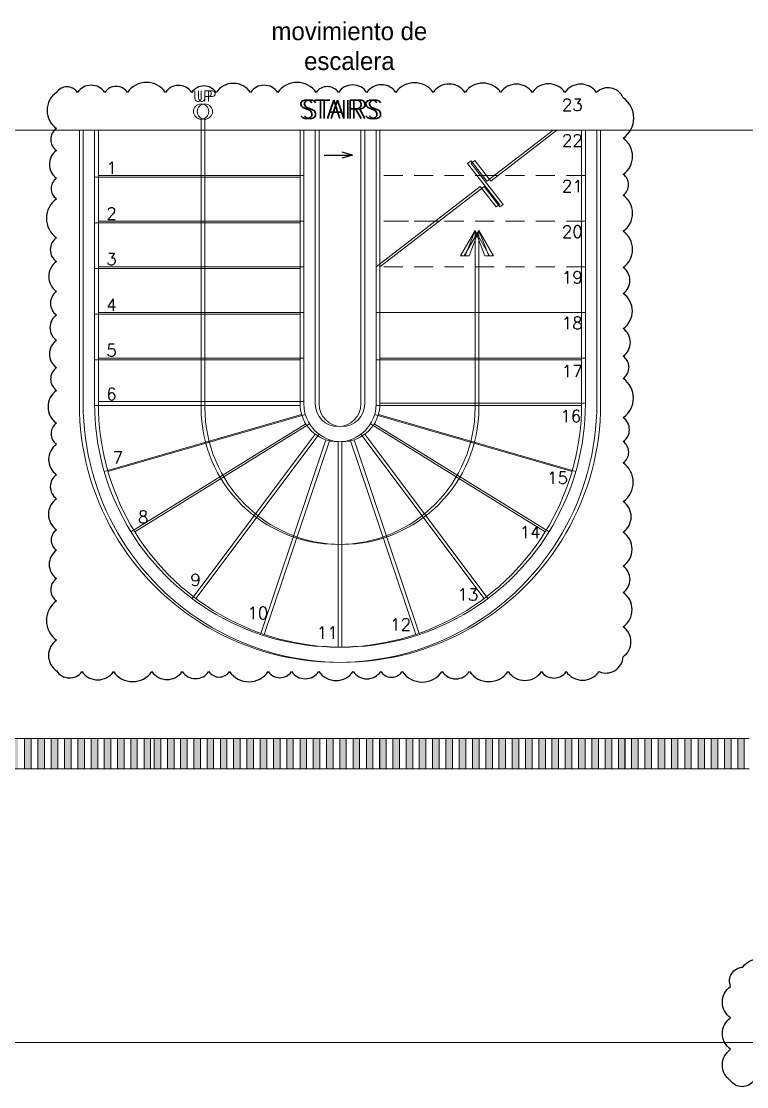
# Model space of a CAD drawing. Header units: metres. Extents: x -232 to 581, y 30 to 789.
# Drawn here: x 102.18 to 106.95, y 657.12 to 664.13 of the extents above; entities that cross this region are included whole.
import ezdxf

# ---------------------------------------------------------------- set-up
doc = ezdxf.new("R2010")
doc.units = ezdxf.units.M
doc.linetypes.add('DASHED', pattern=[0.75, 0.5, -0.25])
for name, color, linetype, lineweight in [('A-DOOR', 35, 'Continuous', 5), ('baños', 140, 'Continuous', 0), ('muros bajitos', 252, 'Continuous', 5), ('textos', 7, 'Continuous', 0)]:
    doc.layers.add(name, color=color, linetype=linetype, lineweight=lineweight)
doc.layers.add('PISO', color=7, linetype='Continuous', lineweight=5, true_color=0xe6e6e6)
doc.styles.add('Roman', font='romans')
doc.styles.get("Standard").update_dxf_attribs({"font": 'arial.ttf'})

# ---------------------------------------------------------------- blocks, each defined once
blk = doc.blocks.new('27.11.2025 LN09 1ER NIVEL')
at = {"layer": 'A-DOOR', "true_color": 0x000000}
h = blk.add_hatch(color=18, dxfattribs=at)
h.dxf.hatch_style = 1
h.paths.add_polyline_path([(181.2694, 93.2441), (181.3127, 93.2441), (181.3127, 93.0441), (181.2694, 93.0441)])
h.paths.add_polyline_path([(181.1819, 93.2441), (181.2252, 93.2441), (181.2252, 93.0441), (181.1819, 93.0441)])
h.paths.add_polyline_path([(181.0944, 93.2441), (181.1376, 93.2441), (181.1376, 93.0441), (181.0944, 93.0441)])
h.paths.add_polyline_path([(181.0078, 93.2441), (181.0511, 93.2441), (181.0511, 93.0441), (181.0078, 93.0441)])
h.paths.add_polyline_path([(180.9203, 93.2441), (180.9636, 93.2441), (180.9636, 93.0441), (180.9203, 93.0441)])
h.paths.add_polyline_path([(180.8338, 93.2441), (180.877, 93.2441), (180.877, 93.0441), (180.8338, 93.0441)])
h.paths.add_polyline_path([(180.7463, 93.2441), (180.7895, 93.2441), (180.7895, 93.0441), (180.7463, 93.0441)])
h.paths.add_polyline_path([(180.6597, 93.2441), (180.703, 93.2441), (180.703, 93.0441), (180.6597, 93.0441)])
h.paths.add_polyline_path([(180.5722, 93.2441), (180.6155, 93.2441), (180.6155, 93.0441), (180.5722, 93.0441)])
h.paths.add_polyline_path([(180.4847, 93.2441), (180.5279, 93.2441), (180.5279, 93.0441), (180.4847, 93.0441)])
h.paths.add_polyline_path([(180.3971, 93.2441), (180.4404, 93.2441), (180.4404, 93.0441), (180.3971, 93.0441)])
h.paths.add_polyline_path([(180.3106, 93.2441), (180.3539, 93.2441), (180.3539, 93.0441), (180.3106, 93.0441)])
h.paths.add_polyline_path([(180.2231, 93.2441), (180.2663, 93.2441), (180.2663, 93.0441), (180.2231, 93.0441)])
h.paths.add_polyline_path([(180.1365, 93.2441), (180.1798, 93.2441), (180.1798, 93.0441), (180.1365, 93.0441)])
h.paths.add_polyline_path([(180.049, 93.2441), (180.0923, 93.2441), (180.0923, 93.0441), (180.049, 93.0441)])
h.paths.add_polyline_path([(179.9625, 93.2441), (180.0057, 93.2441), (180.0057, 93.0441), (179.9625, 93.0441)])
h.paths.add_polyline_path([(179.875, 93.2441), (179.9182, 93.2441), (179.9182, 93.0441), (179.875, 93.0441)])
h.paths.add_polyline_path([(179.8091, 93.2441), (179.8523, 93.2441), (179.8523, 93.0441), (179.8091, 93.0441)])
h.paths.add_polyline_path([(179.7215, 93.2441), (179.7648, 93.2441), (179.7648, 93.0441), (179.7215, 93.0441)])
h.paths.add_polyline_path([(179.635, 93.2441), (179.6783, 93.2441), (179.6783, 93.0441), (179.635, 93.0441)])
h.paths.add_polyline_path([(179.5475, 93.2441), (179.5907, 93.2441), (179.5907, 93.0441), (179.5475, 93.0441)])
h.paths.add_polyline_path([(179.4609, 93.2441), (179.5042, 93.2441), (179.5042, 93.0441), (179.4609, 93.0441)])
h.paths.add_polyline_path([(179.3734, 93.2441), (179.4167, 93.2441), (179.4167, 93.0441), (179.3734, 93.0441)])
h.paths.add_polyline_path([(179.2869, 93.2441), (179.3301, 93.2441), (179.3301, 93.0441), (179.2869, 93.0441)])
h.paths.add_polyline_path([(179.1993, 93.2441), (179.2426, 93.2441), (179.2426, 93.0441), (179.1993, 93.0441)])
h.paths.add_polyline_path([(179.1118, 93.2441), (179.1551, 93.2441), (179.1551, 93.0441), (179.1118, 93.0441)])
h.paths.add_polyline_path([(179.0243, 93.2441), (179.0676, 93.2441), (179.0676, 93.0441), (179.0243, 93.0441)])
h.paths.add_polyline_path([(178.9378, 93.2441), (178.981, 93.2441), (178.981, 93.0441), (178.9378, 93.0441)])
h.paths.add_polyline_path([(178.8502, 93.2441), (178.8935, 93.2441), (178.8935, 93.0441), (178.8502, 93.0441)])
h.paths.add_polyline_path([(178.7637, 93.2441), (178.807, 93.2441), (178.807, 93.0441), (178.7637, 93.0441)])
h.paths.add_polyline_path([(178.6762, 93.2441), (178.7194, 93.2441), (178.7194, 93.0441), (178.6762, 93.0441)])
h.paths.add_polyline_path([(178.5896, 93.2441), (178.6329, 93.2441), (178.6329, 93.0441), (178.5896, 93.0441)])
h.paths.add_polyline_path([(178.5021, 93.2441), (178.5454, 93.2441), (178.5454, 93.0441), (178.5021, 93.0441)])
h.paths.add_polyline_path([(178.4155, 93.2441), (178.4588, 93.2441), (178.4588, 93.0441), (178.4155, 93.0441)], flags=0)
h.paths.add_polyline_path([(183.7093, 93.2441), (183.7525, 93.2441), (183.7525, 93.0441), (183.7093, 93.0441)])
h.paths.add_polyline_path([(183.6227, 93.2441), (183.666, 93.2441), (183.666, 93.0441), (183.6227, 93.0441)])
h.paths.add_polyline_path([(183.5352, 93.2441), (183.5785, 93.2441), (183.5785, 93.0441), (183.5352, 93.0441)])
h.paths.add_polyline_path([(183.4487, 93.2441), (183.4919, 93.2441), (183.4919, 93.0441), (183.4487, 93.0441)])
h.paths.add_polyline_path([(183.3612, 93.2441), (183.4044, 93.2441), (183.4044, 93.0441), (183.3612, 93.0441)])
h.paths.add_polyline_path([(183.1871, 93.2441), (183.2304, 93.2441), (183.2304, 93.0441), (183.1871, 93.0441)])
h.paths.add_polyline_path([(183.2736, 93.2441), (183.3169, 93.2441), (183.3169, 93.0441), (183.2736, 93.0441)])
h.paths.add_polyline_path([(183.0996, 93.2441), (183.1428, 93.2441), (183.1428, 93.0441), (183.0996, 93.0441)])
h.paths.add_polyline_path([(183.012, 93.2441), (183.0553, 93.2441), (183.0553, 93.0441), (183.012, 93.0441)])
h.paths.add_polyline_path([(182.9255, 93.2441), (182.9688, 93.2441), (182.9688, 93.0441), (182.9255, 93.0441)])
h.paths.add_polyline_path([(182.838, 93.2441), (182.8812, 93.2441), (182.8812, 93.0441), (182.838, 93.0441)])
h.paths.add_polyline_path([(182.7514, 93.2441), (182.7947, 93.2441), (182.7947, 93.0441), (182.7514, 93.0441)])
h.paths.add_polyline_path([(182.6639, 93.2441), (182.7072, 93.2441), (182.7072, 93.0441), (182.6639, 93.0441)])
h.paths.add_polyline_path([(182.5764, 93.2441), (182.6196, 93.2441), (182.6196, 93.0441), (182.5764, 93.0441)])
h.paths.add_polyline_path([(182.4889, 93.2441), (182.5321, 93.2441), (182.5321, 93.0441), (182.4889, 93.0441)])
h.paths.add_polyline_path([(182.4023, 93.2441), (182.4456, 93.2441), (182.4456, 93.0441), (182.4023, 93.0441)])
h.paths.add_polyline_path([(182.3148, 93.2441), (182.3581, 93.2441), (182.3581, 93.0441), (182.3148, 93.0441)])
h.paths.add_polyline_path([(182.2283, 93.2441), (182.2715, 93.2441), (182.2715, 93.0441), (182.2283, 93.0441)])
h.paths.add_polyline_path([(182.1407, 93.2441), (182.184, 93.2441), (182.184, 93.0441), (182.1407, 93.0441)])
h.paths.add_polyline_path([(182.0542, 93.2441), (182.0975, 93.2441), (182.0975, 93.0441), (182.0542, 93.0441)])
h.paths.add_polyline_path([(181.9667, 93.2441), (182.0099, 93.2441), (182.0099, 93.0441), (181.9667, 93.0441)])
h.paths.add_polyline_path([(181.8791, 93.2441), (181.9224, 93.2441), (181.9224, 93.0441), (181.8791, 93.0441)])
h.paths.add_polyline_path([(181.7916, 93.2441), (181.8349, 93.2441), (181.8349, 93.0441), (181.7916, 93.0441)])
h.paths.add_polyline_path([(181.7051, 93.2441), (181.7483, 93.2441), (181.7483, 93.0441), (181.7051, 93.0441)])
h.paths.add_polyline_path([(181.6176, 93.2441), (181.6608, 93.2441), (181.6608, 93.0441), (181.6176, 93.0441)])
h.paths.add_polyline_path([(181.531, 93.2441), (181.5743, 93.2441), (181.5743, 93.0441), (181.531, 93.0441)])
h.paths.add_polyline_path([(181.4435, 93.2441), (181.4868, 93.2441), (181.4868, 93.0441), (181.4435, 93.0441)])
h.paths.add_polyline_path([(181.357, 93.2441), (181.4002, 93.2441), (181.4002, 93.0441), (181.357, 93.0441)])
edge = h.paths.add_edge_path()
edge.add_line((178.4588, 93.2441), (178.4588, 93.0441))
edge.add_line((178.4578, 93.0441), (178.4155, 93.0441))
edge.add_line((178.4155, 93.0441), (178.4155, 93.2441))
edge.add_line((178.4155, 93.2441), (178.4578, 93.2441))
at = {"layer": 'A-DOOR', "color": 18, "true_color": 0x000000}
for p, q in [((178.3838, 93.2441), (183.7838, 93.2441)), ((178.3838, 93.0441), (183.7838, 93.0441))]:
    blk.add_line(p, q, dxfattribs=at)
for points in [[(179.0242, 93.2441), (179.0675, 93.2441), (179.0675, 93.0441), (179.0242, 93.0441)], [(179.1118, 93.2441), (179.155, 93.2441), (179.155, 93.0441), (179.1118, 93.0441)], [(179.1993, 93.2441), (179.2426, 93.2441), (179.2426, 93.0441), (179.1993, 93.0441)], [(179.2868, 93.2441), (179.3301, 93.2441), (179.3301, 93.0441), (179.2868, 93.0441)], [(179.3734, 93.2441), (179.4166, 93.2441), (179.4166, 93.0441), (179.3734, 93.0441)], [(179.4609, 93.2441), (179.5042, 93.2441), (179.5042, 93.0441), (179.4609, 93.0441)], [(179.5474, 93.2441), (179.5907, 93.2441), (179.5907, 93.0441), (179.5474, 93.0441)], [(179.635, 93.2441), (179.6782, 93.2441), (179.6782, 93.0441), (179.635, 93.0441)], [(179.7215, 93.2441), (179.7648, 93.2441), (179.7648, 93.0441), (179.7215, 93.0441)], [(179.809, 93.2441), (179.8523, 93.2441), (179.8523, 93.0441), (179.809, 93.0441)], [(179.8749, 93.2441), (179.9182, 93.2441), (179.9182, 93.0441), (179.8749, 93.0441)], [(179.9624, 93.2441), (180.0057, 93.2441), (180.0057, 93.0441), (179.9624, 93.0441)], [(180.049, 93.2441), (180.0922, 93.2441), (180.0922, 93.0441), (180.049, 93.0441)], [(180.1365, 93.2441), (180.1798, 93.2441), (180.1798, 93.0441), (180.1365, 93.0441)], [(180.223, 93.2441), (180.2663, 93.2441), (180.2663, 93.0441), (180.223, 93.0441)], [(180.3106, 93.2441), (180.3538, 93.2441), (180.3538, 93.0441), (180.3106, 93.0441)], [(180.3971, 93.2441), (180.4404, 93.2441), (180.4404, 93.0441), (180.3971, 93.0441)], [(180.4846, 93.2441), (180.5279, 93.2441), (180.5279, 93.0441), (180.4846, 93.0441)], [(180.5722, 93.2441), (180.6154, 93.2441), (180.6154, 93.0441), (180.5722, 93.0441)], [(180.6597, 93.2441), (180.703, 93.2441), (180.703, 93.0441), (180.6597, 93.0441)], [(180.7462, 93.2441), (180.7895, 93.2441), (180.7895, 93.0441), (180.7462, 93.0441)], [(180.8337, 93.2441), (180.877, 93.2441), (180.877, 93.0441), (180.8337, 93.0441)], [(180.9203, 93.2441), (180.9635, 93.2441), (180.9635, 93.0441), (180.9203, 93.0441)], [(181.0078, 93.2441), (181.0511, 93.2441), (181.0511, 93.0441), (181.0078, 93.0441)], [(181.0943, 93.2441), (181.1376, 93.2441), (181.1376, 93.0441), (181.0943, 93.0441)], [(181.1819, 93.2441), (181.2251, 93.2441), (181.2251, 93.0441), (181.1819, 93.0441)], [(181.2694, 93.2441), (181.3127, 93.2441), (181.3127, 93.0441), (181.2694, 93.0441)], [(181.3569, 93.2441), (181.4002, 93.2441), (181.4002, 93.0441), (181.3569, 93.0441)], [(181.4435, 93.2441), (181.4867, 93.2441), (181.4867, 93.0441), (181.4435, 93.0441)], [(181.531, 93.2441), (181.5743, 93.2441), (181.5743, 93.0441), (181.531, 93.0441)], [(181.6175, 93.2441), (181.6608, 93.2441), (181.6608, 93.0441), (181.6175, 93.0441)], [(181.705, 93.2441), (181.7483, 93.2441), (181.7483, 93.0441), (181.705, 93.0441)], [(181.7916, 93.2441), (181.8348, 93.2441), (181.8348, 93.0441), (181.7916, 93.0441)], [(181.8791, 93.2441), (181.9224, 93.2441), (181.9224, 93.0441), (181.8791, 93.0441)], [(181.9666, 93.2441), (182.0099, 93.2441), (182.0099, 93.0441), (181.9666, 93.0441)], [(182.0542, 93.2441), (182.0974, 93.2441), (182.0974, 93.0441), (182.0542, 93.0441)], [(182.1407, 93.2441), (182.184, 93.2441), (182.184, 93.0441), (182.1407, 93.0441)], [(182.2282, 93.2441), (182.2715, 93.2441), (182.2715, 93.0441), (182.2282, 93.0441)], [(182.3148, 93.2441), (182.358, 93.2441), (182.358, 93.0441), (182.3148, 93.0441)], [(182.4023, 93.2441), (182.4455, 93.2441), (182.4455, 93.0441), (182.4023, 93.0441)], [(182.4888, 93.2441), (182.5321, 93.2441), (182.5321, 93.0441), (182.4888, 93.0441)], [(182.5763, 93.2441), (182.6196, 93.2441), (182.6196, 93.0441), (182.5763, 93.0441)], [(182.6639, 93.2441), (182.7071, 93.2441), (182.7071, 93.0441), (182.6639, 93.0441)], [(182.7514, 93.2441), (182.7947, 93.2441), (182.7947, 93.0441), (182.7514, 93.0441)], [(182.8379, 93.2441), (182.8812, 93.2441), (182.8812, 93.0441), (182.8379, 93.0441)], [(182.9255, 93.2441), (182.9687, 93.2441), (182.9687, 93.0441), (182.9255, 93.0441)], [(183.012, 93.2441), (183.0553, 93.2441), (183.0553, 93.0441), (183.012, 93.0441)], [(183.0995, 93.2441), (183.1428, 93.2441), (183.1428, 93.0441), (183.0995, 93.0441)], [(183.1871, 93.2441), (183.2303, 93.2441), (183.2303, 93.0441), (183.1871, 93.0441)], [(183.2736, 93.2441), (183.3168, 93.2441), (183.3168, 93.0441), (183.2736, 93.0441)], [(183.3611, 93.2441), (183.4044, 93.2441), (183.4044, 93.0441), (183.3611, 93.0441)], [(183.4486, 93.2441), (183.4919, 93.2441), (183.4919, 93.0441), (183.4486, 93.0441)], [(183.5352, 93.2441), (183.5784, 93.2441), (183.5784, 93.0441), (183.5352, 93.0441)], [(183.6227, 93.2441), (183.666, 93.2441), (183.666, 93.0441), (183.6227, 93.0441)], [(183.7092, 93.2441), (183.7525, 93.2441), (183.7525, 93.0441), (183.7092, 93.0441)]]:
    blk.add_lwpolyline(points, close=True, dxfattribs=at)
at = {"layer": 'muros bajitos', "color": 18, "true_color": 0x000000}
for p, q in [((179.3838, 97.2441), (179.3838, 95.4441)), ((179.4838, 97.2441), (179.4838, 95.4441)), ((180.8338, 97.2441), (180.8338, 95.4441)), ((180.9338, 97.2441), (180.9338, 95.4441)), ((181.2338, 97.2441), (181.2338, 95.4441)), ((181.3338, 97.2441), (181.3338, 95.4441)), ((182.6838, 97.2441), (182.6838, 95.4441)), ((182.7838, 97.2441), (182.7838, 95.4441)), ((180.2388, 96.0336), (180.1388, 96.0336))]:
    blk.add_line(p, q, dxfattribs=at)
for radius, end in [(1.7, 0.00098), (1.6, 0.00098), (0.25, 0), (0.15, 0)]:
    blk.add_arc((181.0838, 95.4441), radius, 180, end, dxfattribs=at)
at = {"layer": 'PISO', "color": 18, "true_color": 0x000000}
for p, q in [((183.8538, 97.2441), (178.3438, 97.2441)), ((182.0617, 96.9076), (182.4965, 97.2441)), ((181.934, 97.0248), (181.9571, 97.0426)), ((181.934, 97.0248), (182.1432, 96.7546)), ((182.0617, 96.9076), (181.9571, 97.0426)), ((179.4838, 96.9336), (180.8338, 96.9336)), ((182.0334, 96.9441), (181.9965, 96.9441)), ((181.3338, 96.3441), (182.0177, 96.8735)), ((182.1223, 96.7384), (182.0177, 96.8735)), ((182.1432, 96.7546), (182.1223, 96.7384)), ((179.4838, 96.6336), (180.8338, 96.6336)), ((179.4838, 96.3336), (180.8338, 96.3336)), ((182.6838, 96.0441), (181.3338, 96.0441)), ((181.3338, 96.0441), (182.6838, 96.0441)), ((179.4838, 96.0336), (180.8338, 96.0336)), ((179.4838, 96.0336), (180.8338, 96.0336)), ((179.4838, 95.7336), (180.8338, 95.7336)), ((182.6838, 95.7336), (181.3338, 95.7336)), ((179.4838, 95.4336), (180.8338, 95.4336)), ((182.6837, 95.4336), (181.3338, 95.4336)), ((180.8436, 95.3747), (179.5467, 94.9999)), ((181.3239, 95.3747), (182.6208, 94.9999)), ((180.8711, 95.3127), (179.7226, 94.6032)), ((181.2964, 95.3127), (182.4449, 94.6032)), ((180.9339, 95.244), (180.1245, 94.1636)), ((181.004, 95.2072), (180.573, 93.9278)), ((181.004, 95.2072), (180.573, 93.9278)), ((181.0838, 95.1941), (181.0838, 93.8441)), ((181.0838, 95.1941), (181.0838, 93.8441)), ((181.1636, 95.2072), (181.5945, 93.9278)), ((181.1636, 95.2072), (181.5945, 93.9278)), ((181.2336, 95.244), (182.043, 94.1636)), ((175.7438, 91.2441), (183.8238, 91.2441))]:
    blk.add_line(p, q, dxfattribs=at)
at = {"layer": 'PISO', "color": 18, "linetype": 'DASHED', "ltscale": 0.1, "true_color": 0x000000}
for p, q in [((180.8338, 96.9336), (180.8338, 97.2441)), ((181.3338, 96.9441), (181.3338, 97.2441)), ((182.7838, 97.2441), (181.3338, 97.2441)), ((182.6838, 96.9441), (181.3338, 96.9441)), ((182.1089, 96.9441), (182.0334, 96.9441)), ((182.6838, 96.6441), (181.3338, 96.6441)), ((181.7213, 96.6441), (181.3338, 96.6441)), ((182.6838, 96.3441), (181.3338, 96.3441))]:
    blk.add_line(p, q, dxfattribs=at)
at = {"layer": 'textos', "color": 18, "true_color": 0x000000}
for p, q in [((180.1838, 97.3154), (180.1838, 95.4191)), ((181.888, 96.4168), (181.9838, 96.5827)), ((181.919, 96.4168), (181.9838, 96.5827)), ((181.9838, 95.4191), (181.9838, 96.5827)), ((181.9838, 96.5827), (182.0795, 96.4168)), ((182.0485, 96.4168), (181.9838, 96.5827)), ((181.919, 96.4168), (181.888, 96.4168)), ((182.0795, 96.4168), (182.0485, 96.4168)), ((181.0838, 94.5191), (181.0838, 94.5191))]:
    blk.add_line(p, q, dxfattribs=at)
blk.add_circle((180.1838, 97.3654), 0.05, dxfattribs=at)
for start, end in [(180, 270), (270, 0)]:
    blk.add_arc((181.0838, 95.4191), 0.9, start, end, dxfattribs=at)
at = {"layer": 'textos', "color": 18, "true_color": 0x000000, "insert": (180.1301, 97.5017), "char_height": 0.07, "attachment_point": 1, "style": 'Roman'}
blk.add_mtext_dynamic_manual_height_columns('UP', width=109.130705, gutter_width=50, heights=[0], dxfattribs=at)
at = {"layer": 'textos', "color": 18, "true_color": 0x000000, "insert": (179.3859, 97.3207), "char_height": 0.15, "width": 3.404877, "attachment_point": 7}
blk.add_mtext('\\pxqc;{\\Fromans|c0;\\H0.8x;STAIRS}', dxfattribs=at)
blk = doc.blocks.new('20.03.2026 LN 09 PRIMER NIVEL ARQ')
at = {"layer": 'A-DOOR'}
h = blk.add_hatch(color=1, dxfattribs=at)
h.dxf.hatch_style = 1
h.paths.add_polyline_path([(0.6497, -60.4932), (0.6929, -60.4932), (0.6929, -60.6932), (0.6497, -60.6932)])
h.paths.add_polyline_path([(0.5621, -60.4932), (0.6054, -60.4932), (0.6054, -60.6932), (0.5621, -60.6932)])
h.paths.add_polyline_path([(0.4746, -60.4932), (0.5179, -60.4932), (0.5179, -60.6932), (0.4746, -60.6932)])
h.paths.add_polyline_path([(0.3881, -60.4932), (0.4313, -60.4932), (0.4313, -60.6932), (0.3881, -60.6932)])
h.paths.add_polyline_path([(0.3005, -60.4932), (0.3438, -60.4932), (0.3438, -60.6932), (0.3005, -60.6932)])
h.paths.add_polyline_path([(0.214, -60.4932), (0.2573, -60.4932), (0.2573, -60.6932), (0.214, -60.6932)])
h.paths.add_polyline_path([(0.1265, -60.4932), (0.1697, -60.4932), (0.1697, -60.6932), (0.1265, -60.6932)])
h.paths.add_polyline_path([(0.04, -60.4932), (0.0832, -60.4932), (0.0832, -60.6932), (0.04, -60.6932)])
h.paths.add_polyline_path([(-0.0476, -60.4932), (-0.0043, -60.4932), (-0.0043, -60.6932), (-0.0476, -60.6932)])
h.paths.add_polyline_path([(-0.1351, -60.4932), (-0.0918, -60.4932), (-0.0918, -60.6932), (-0.1351, -60.6932)])
h.paths.add_polyline_path([(-0.2226, -60.4932), (-0.1794, -60.4932), (-0.1794, -60.6932), (-0.2226, -60.6932)])
h.paths.add_polyline_path([(-0.3092, -60.4932), (-0.2659, -60.4932), (-0.2659, -60.6932), (-0.3092, -60.6932)])
h.paths.add_polyline_path([(-0.3967, -60.4932), (-0.3534, -60.4932), (-0.3534, -60.6932), (-0.3967, -60.6932)])
h.paths.add_polyline_path([(-0.4832, -60.4932), (-0.44, -60.4932), (-0.44, -60.6932), (-0.4832, -60.6932)])
h.paths.add_polyline_path([(-0.5708, -60.4932), (-0.5275, -60.4932), (-0.5275, -60.6932), (-0.5708, -60.6932)])
h.paths.add_polyline_path([(-0.6573, -60.4932), (-0.614, -60.4932), (-0.614, -60.6932), (-0.6573, -60.6932)])
h.paths.add_polyline_path([(-0.7448, -60.4932), (-0.7016, -60.4932), (-0.7016, -60.6932), (-0.7448, -60.6932)])
h.paths.add_polyline_path([(-0.8107, -60.4932), (-0.7675, -60.4932), (-0.7675, -60.6932), (-0.8107, -60.6932)])
h.paths.add_polyline_path([(-0.8982, -60.4932), (-0.855, -60.4932), (-0.855, -60.6932), (-0.8982, -60.6932)])
h.paths.add_polyline_path([(-0.9848, -60.4932), (-0.9415, -60.4932), (-0.9415, -60.6932), (-0.9848, -60.6932)])
h.paths.add_polyline_path([(-1.0723, -60.4932), (-1.029, -60.4932), (-1.029, -60.6932), (-1.0723, -60.6932)])
h.paths.add_polyline_path([(-1.1588, -60.4932), (-1.1156, -60.4932), (-1.1156, -60.6932), (-1.1588, -60.6932)])
h.paths.add_polyline_path([(-1.2464, -60.4932), (-1.2031, -60.4932), (-1.2031, -60.6932), (-1.2464, -60.6932)])
h.paths.add_polyline_path([(-1.3329, -60.4932), (-1.2896, -60.4932), (-1.2896, -60.6932), (-1.3329, -60.6932)])
h.paths.add_polyline_path([(-1.4204, -60.4932), (-1.3772, -60.4932), (-1.3772, -60.6932), (-1.4204, -60.6932)])
h.paths.add_polyline_path([(-1.508, -60.4932), (-1.4647, -60.4932), (-1.4647, -60.6932), (-1.508, -60.6932)])
h.paths.add_polyline_path([(-1.5955, -60.4932), (-1.5522, -60.4932), (-1.5522, -60.6932), (-1.5955, -60.6932)])
h.paths.add_polyline_path([(-1.682, -60.4932), (-1.6388, -60.4932), (-1.6388, -60.6932), (-1.682, -60.6932)])
h.paths.add_polyline_path([(-1.7695, -60.4932), (-1.7263, -60.4932), (-1.7263, -60.6932), (-1.7695, -60.6932)])
h.paths.add_polyline_path([(-1.8561, -60.4932), (-1.8128, -60.4932), (-1.8128, -60.6932), (-1.8561, -60.6932)])
h.paths.add_polyline_path([(-1.9436, -60.4932), (-1.9003, -60.4932), (-1.9003, -60.6932), (-1.9436, -60.6932)])
h.paths.add_polyline_path([(-2.0301, -60.4932), (-1.9869, -60.4932), (-1.9869, -60.6932), (-2.0301, -60.6932)])
h.paths.add_polyline_path([(-2.1177, -60.4932), (-2.0744, -60.4932), (-2.0744, -60.6932), (-2.1177, -60.6932)])
h.paths.add_polyline_path([(-2.2042, -60.4932), (-2.1609, -60.4932), (-2.1609, -60.6932), (-2.2042, -60.6932)], flags=0)
h.paths.add_polyline_path([(3.0895, -60.4932), (3.1328, -60.4932), (3.1328, -60.6932), (3.0895, -60.6932)])
h.paths.add_polyline_path([(3.003, -60.4932), (3.0462, -60.4932), (3.0462, -60.6932), (3.003, -60.6932)])
h.paths.add_polyline_path([(2.9154, -60.4932), (2.9587, -60.4932), (2.9587, -60.6932), (2.9154, -60.6932)])
h.paths.add_polyline_path([(2.8289, -60.4932), (2.8722, -60.4932), (2.8722, -60.6932), (2.8289, -60.6932)])
h.paths.add_polyline_path([(2.7414, -60.4932), (2.7846, -60.4932), (2.7846, -60.6932), (2.7414, -60.6932)])
h.paths.add_polyline_path([(2.5673, -60.4932), (2.6106, -60.4932), (2.6106, -60.6932), (2.5673, -60.6932)])
h.paths.add_polyline_path([(2.6538, -60.4932), (2.6971, -60.4932), (2.6971, -60.6932), (2.6538, -60.6932)])
h.paths.add_polyline_path([(2.4798, -60.4932), (2.5231, -60.4932), (2.5231, -60.6932), (2.4798, -60.6932)])
h.paths.add_polyline_path([(2.3923, -60.4932), (2.4355, -60.4932), (2.4355, -60.6932), (2.3923, -60.6932)])
h.paths.add_polyline_path([(2.3057, -60.4932), (2.349, -60.4932), (2.349, -60.6932), (2.3057, -60.6932)])
h.paths.add_polyline_path([(2.2182, -60.4932), (2.2615, -60.4932), (2.2615, -60.6932), (2.2182, -60.6932)])
h.paths.add_polyline_path([(2.1317, -60.4932), (2.1749, -60.4932), (2.1749, -60.6932), (2.1317, -60.6932)])
h.paths.add_polyline_path([(2.0441, -60.4932), (2.0874, -60.4932), (2.0874, -60.6932), (2.0441, -60.6932)])
h.paths.add_polyline_path([(1.9566, -60.4932), (1.9999, -60.4932), (1.9999, -60.6932), (1.9566, -60.6932)])
h.paths.add_polyline_path([(1.8691, -60.4932), (1.9123, -60.4932), (1.9123, -60.6932), (1.8691, -60.6932)])
h.paths.add_polyline_path([(1.7825, -60.4932), (1.8258, -60.4932), (1.8258, -60.6932), (1.7825, -60.6932)])
h.paths.add_polyline_path([(1.695, -60.4932), (1.7383, -60.4932), (1.7383, -60.6932), (1.695, -60.6932)])
h.paths.add_polyline_path([(1.6085, -60.4932), (1.6518, -60.4932), (1.6518, -60.6932), (1.6085, -60.6932)])
h.paths.add_polyline_path([(1.521, -60.4932), (1.5642, -60.4932), (1.5642, -60.6932), (1.521, -60.6932)])
h.paths.add_polyline_path([(1.4344, -60.4932), (1.4777, -60.4932), (1.4777, -60.6932), (1.4344, -60.6932)])
h.paths.add_polyline_path([(1.3469, -60.4932), (1.3902, -60.4932), (1.3902, -60.6932), (1.3469, -60.6932)])
h.paths.add_polyline_path([(1.2594, -60.4932), (1.3026, -60.4932), (1.3026, -60.6932), (1.2594, -60.6932)])
h.paths.add_polyline_path([(1.1718, -60.4932), (1.2151, -60.4932), (1.2151, -60.6932), (1.1718, -60.6932)])
h.paths.add_polyline_path([(1.0853, -60.4932), (1.1286, -60.4932), (1.1286, -60.6932), (1.0853, -60.6932)])
h.paths.add_polyline_path([(0.9978, -60.4932), (1.041, -60.4932), (1.041, -60.6932), (0.9978, -60.6932)])
h.paths.add_polyline_path([(0.9113, -60.4932), (0.9545, -60.4932), (0.9545, -60.6932), (0.9113, -60.6932)])
h.paths.add_polyline_path([(0.8237, -60.4932), (0.867, -60.4932), (0.867, -60.6932), (0.8237, -60.6932)])
h.paths.add_polyline_path([(0.7372, -60.4932), (0.7805, -60.4932), (0.7805, -60.6932), (0.7372, -60.6932)])
edge = h.paths.add_edge_path()
edge.add_line((-2.1609, -60.4932), (-2.1609, -60.6932))
edge.add_line((-2.1619, -60.6932), (-2.2042, -60.6932))
edge.add_line((-2.2042, -60.6932), (-2.2042, -60.4932))
edge.add_line((-2.2042, -60.4932), (-2.1619, -60.4932))
at = {"layer": 'A-DOOR', "color": 1}
for p, q in [((-2.186, -60.4932), (3.164, -60.4932)), ((-2.186, -60.6932), (3.164, -60.6932))]:
    blk.add_line(p, q, dxfattribs=at)
for points in [[(-1.5955, -60.4932), (-1.5523, -60.4932), (-1.5523, -60.6932), (-1.5955, -60.6932)], [(-1.508, -60.4932), (-1.4647, -60.4932), (-1.4647, -60.6932), (-1.508, -60.6932)], [(-1.4205, -60.4932), (-1.3772, -60.4932), (-1.3772, -60.6932), (-1.4205, -60.6932)], [(-1.3329, -60.4932), (-1.2897, -60.4932), (-1.2897, -60.6932), (-1.3329, -60.6932)], [(-1.2464, -60.4932), (-1.2031, -60.4932), (-1.2031, -60.6932), (-1.2464, -60.6932)], [(-1.1589, -60.4932), (-1.1156, -60.4932), (-1.1156, -60.6932), (-1.1589, -60.6932)], [(-1.0723, -60.4932), (-1.0291, -60.4932), (-1.0291, -60.6932), (-1.0723, -60.6932)], [(-0.9848, -60.4932), (-0.9416, -60.4932), (-0.9416, -60.6932), (-0.9848, -60.6932)], [(-0.8983, -60.4932), (-0.855, -60.4932), (-0.855, -60.6932), (-0.8983, -60.6932)], [(-0.8108, -60.4932), (-0.7675, -60.4932), (-0.7675, -60.6932), (-0.8108, -60.6932)], [(-0.7449, -60.4932), (-0.7016, -60.4932), (-0.7016, -60.6932), (-0.7449, -60.6932)], [(-0.6573, -60.4932), (-0.6141, -60.4932), (-0.6141, -60.6932), (-0.6573, -60.6932)], [(-0.5708, -60.4932), (-0.5275, -60.4932), (-0.5275, -60.6932), (-0.5708, -60.6932)], [(-0.4833, -60.4932), (-0.44, -60.4932), (-0.44, -60.6932), (-0.4833, -60.6932)], [(-0.3967, -60.4932), (-0.3535, -60.4932), (-0.3535, -60.6932), (-0.3967, -60.6932)], [(-0.3092, -60.4932), (-0.2659, -60.4932), (-0.2659, -60.6932), (-0.3092, -60.6932)], [(-0.2227, -60.4932), (-0.1794, -60.4932), (-0.1794, -60.6932), (-0.2227, -60.6932)], [(-0.1351, -60.4932), (-0.0919, -60.4932), (-0.0919, -60.6932), (-0.1351, -60.6932)], [(-0.0476, -60.4932), (-0.0044, -60.4932), (-0.0044, -60.6932), (-0.0476, -60.6932)], [(0.0399, -60.4932), (0.0832, -60.4932), (0.0832, -60.6932), (0.0399, -60.6932)], [(0.1264, -60.4932), (0.1697, -60.4932), (0.1697, -60.6932), (0.1264, -60.6932)], [(0.214, -60.4932), (0.2572, -60.4932), (0.2572, -60.6932), (0.214, -60.6932)], [(0.3005, -60.4932), (0.3438, -60.4932), (0.3438, -60.6932), (0.3005, -60.6932)], [(0.388, -60.4932), (0.4313, -60.4932), (0.4313, -60.6932), (0.388, -60.6932)], [(0.4746, -60.4932), (0.5178, -60.4932), (0.5178, -60.6932), (0.4746, -60.6932)], [(0.5621, -60.4932), (0.6054, -60.4932), (0.6054, -60.6932), (0.5621, -60.6932)], [(0.6496, -60.4932), (0.6929, -60.4932), (0.6929, -60.6932), (0.6496, -60.6932)], [(0.7372, -60.4932), (0.7804, -60.4932), (0.7804, -60.6932), (0.7372, -60.6932)], [(0.8237, -60.4932), (0.8669, -60.4932), (0.8669, -60.6932), (0.8237, -60.6932)], [(0.9112, -60.4932), (0.9545, -60.4932), (0.9545, -60.6932), (0.9112, -60.6932)], [(0.9977, -60.4932), (1.041, -60.4932), (1.041, -60.6932), (0.9977, -60.6932)], [(1.0853, -60.4932), (1.1285, -60.4932), (1.1285, -60.6932), (1.0853, -60.6932)], [(1.1718, -60.4932), (1.2151, -60.4932), (1.2151, -60.6932), (1.1718, -60.6932)], [(1.2593, -60.4932), (1.3026, -60.4932), (1.3026, -60.6932), (1.2593, -60.6932)], [(1.3469, -60.4932), (1.3901, -60.4932), (1.3901, -60.6932), (1.3469, -60.6932)], [(1.4344, -60.4932), (1.4777, -60.4932), (1.4777, -60.6932), (1.4344, -60.6932)], [(1.5209, -60.4932), (1.5642, -60.4932), (1.5642, -60.6932), (1.5209, -60.6932)], [(1.6085, -60.4932), (1.6517, -60.4932), (1.6517, -60.6932), (1.6085, -60.6932)], [(1.695, -60.4932), (1.7382, -60.4932), (1.7382, -60.6932), (1.695, -60.6932)], [(1.7825, -60.4932), (1.8258, -60.4932), (1.8258, -60.6932), (1.7825, -60.6932)], [(1.869, -60.4932), (1.9123, -60.4932), (1.9123, -60.6932), (1.869, -60.6932)], [(1.9566, -60.4932), (1.9998, -60.4932), (1.9998, -60.6932), (1.9566, -60.6932)], [(2.0441, -60.4932), (2.0874, -60.4932), (2.0874, -60.6932), (2.0441, -60.6932)], [(2.1316, -60.4932), (2.1749, -60.4932), (2.1749, -60.6932), (2.1316, -60.6932)], [(2.2182, -60.4932), (2.2614, -60.4932), (2.2614, -60.6932), (2.2182, -60.6932)], [(2.3057, -60.4932), (2.349, -60.4932), (2.349, -60.6932), (2.3057, -60.6932)], [(2.3922, -60.4932), (2.4355, -60.4932), (2.4355, -60.6932), (2.3922, -60.6932)], [(2.4798, -60.4932), (2.523, -60.4932), (2.523, -60.6932), (2.4798, -60.6932)], [(2.5673, -60.4932), (2.6105, -60.4932), (2.6105, -60.6932), (2.5673, -60.6932)], [(2.6538, -60.4932), (2.6971, -60.4932), (2.6971, -60.6932), (2.6538, -60.6932)], [(2.7413, -60.4932), (2.7846, -60.4932), (2.7846, -60.6932), (2.7413, -60.6932)], [(2.8289, -60.4932), (2.8721, -60.4932), (2.8721, -60.6932), (2.8289, -60.6932)], [(2.9154, -60.4932), (2.9587, -60.4932), (2.9587, -60.6932), (2.9154, -60.6932)], [(3.0029, -60.4932), (3.0462, -60.4932), (3.0462, -60.6932), (3.0029, -60.6932)], [(3.0895, -60.4932), (3.1327, -60.4932), (3.1327, -60.6932), (3.0895, -60.6932)]]:
    blk.add_lwpolyline(points, close=True, dxfattribs=at)
at = {"layer": 'muros bajitos', "color": 1}
for p, q in [((-1.211, -56.4932), (-1.211, -58.2932)), ((-1.111, -56.4932), (-1.111, -58.2932)), ((0.239, -56.4932), (0.239, -58.2932)), ((0.339, -56.4932), (0.339, -58.2932)), ((0.639, -56.4932), (0.639, -58.2932)), ((0.739, -56.4932), (0.739, -58.2932)), ((2.089, -56.4932), (2.089, -58.2932)), ((2.189, -56.4932), (2.189, -58.2932))]:
    blk.add_line(p, q, dxfattribs=at)
for radius, end in [(1.7, 0.00098), (1.6, 0.00098), (0.25, 0), (0.15, 0)]:
    blk.add_arc((0.489, -58.2932), radius, 180, end, dxfattribs=at)
at = {"layer": 'PISO', "color": 1}
for p, q in [((3.234, -56.4932), (-2.186, -56.4932)), ((1.4669, -56.8297), (1.9017, -56.4932)), ((1.3393, -56.7125), (1.3623, -56.6946)), ((1.3393, -56.7125), (1.5484, -56.9827)), ((1.4669, -56.8297), (1.3623, -56.6946)), ((-1.111, -56.7932), (0.239, -56.7932)), ((1.4386, -56.7932), (1.4017, -56.7932)), ((0.739, -57.3932), (1.4229, -56.8638)), ((1.5275, -56.9989), (1.4229, -56.8638)), ((1.5484, -56.9827), (1.5275, -56.9989)), ((-1.111, -57.0932), (0.239, -57.0932)), ((-1.111, -57.3932), (0.239, -57.3932)), ((-1.111, -57.6932), (0.239, -57.6932)), ((-1.111, -57.6932), (0.239, -57.6932)), ((2.089, -57.6932), (0.739, -57.6932)), ((0.739, -57.6932), (2.089, -57.6932)), ((-1.111, -57.9932), (0.239, -57.9932)), ((2.089, -57.9932), (0.739, -57.9932)), ((-1.111, -58.2782), (0.239, -58.2782)), ((2.0889, -58.2887), (0.739, -58.2887)), ((0.2488, -58.3626), (-1.0481, -58.7374)), ((0.7292, -58.3626), (2.0261, -58.7374)), ((0.2763, -58.4246), (-0.8722, -59.1341)), ((0.7017, -58.4246), (1.8502, -59.1341)), ((0.3391, -58.4933), (-0.4703, -59.5737)), ((0.4092, -58.5301), (-0.0217, -59.8095)), ((0.4092, -58.5301), (-0.0217, -59.8095)), ((0.489, -58.5432), (0.489, -59.8932)), ((0.489, -58.5432), (0.489, -59.8932)), ((0.5688, -58.5301), (0.9997, -59.8095)), ((0.5688, -58.5301), (0.9997, -59.8095)), ((0.6389, -58.4933), (1.4482, -59.5737)), ((-4.876, -62.4932), (3.204, -62.4932))]:
    blk.add_line(p, q, dxfattribs=at)
at = {"layer": 'PISO', "color": 1, "linetype": 'DASHED', "ltscale": 0.1}
for p, q in [((0.239, -56.8037), (0.239, -56.4932)), ((0.739, -56.7932), (0.739, -56.4932)), ((2.189, -56.4932), (0.739, -56.4932)), ((2.089, -56.7932), (0.739, -56.7932)), ((1.5141, -56.7932), (1.4386, -56.7932)), ((2.089, -57.0932), (0.739, -57.0932)), ((1.1266, -57.0932), (0.739, -57.0932)), ((2.089, -57.3932), (0.739, -57.3932))]:
    blk.add_line(p, q, dxfattribs=at)
at = {"layer": 'textos', "color": 1}
for p, q in [((-0.411, -56.4218), (-0.411, -58.3182)), ((1.2932, -57.3205), (1.389, -57.1546)), ((1.3242, -57.3205), (1.389, -57.1546)), ((1.389, -58.3182), (1.389, -57.1546)), ((1.389, -57.1546), (1.4847, -57.3205)), ((1.4537, -57.3205), (1.389, -57.1546)), ((1.3242, -57.3205), (1.2932, -57.3205)), ((1.4847, -57.3205), (1.4537, -57.3205)), ((0.489, -59.2182), (0.489, -59.2182))]:
    blk.add_line(p, q, dxfattribs=at)
blk.add_circle((-0.411, -56.3718), 0.05, dxfattribs=at)
for start, end in [(180, 270), (270, 0)]:
    blk.add_arc((0.489, -58.3182), 0.9, start, end, dxfattribs=at)
at = {"layer": 'baños', "color": 1, "linetype": 'Continuous'}
for tag, p in [('MODELNUMBER', (-12.0611, -62.0707)), ('MATERIAL', (-12.0611, -62.0709)), ('PRODUCT', (-12.0611, -62.0708)), ('TRADENAME', (-12.0611, -62.0708))]:
    blk.add_attdef(tag, p, '', height=0.0000254, rotation=359.99992, dxfattribs=at)
at = {"layer": 'textos', "color": 1, "insert": (-0.4647, -56.2356), "char_height": 0.07, "attachment_point": 1, "style": 'Roman'}
blk.add_mtext_dynamic_manual_height_columns('UP', width=109.130705, gutter_width=50, heights=[0], dxfattribs=at)
at = {"layer": 'textos', "color": 1}
for s, insert, char_height, width, attachment_point in [('\\pxqc;{\\Fromans|c0;\\H0.8x;STAIRS}', (-1.2088, -56.4166), 0.15, 3.404877, 7), ('\\pxqc;{\\Fromans|c0;23}', (0.3095, -56.3677), 0.08, 3.386375, 7), ('\\pxqc;{\\Fromans|c0;22}', (0.3095, -56.6019), 0.08, 3.386375, 7), ('\\pxqc;{\\Fromans|c0;1}', (0.6684, -56.7821), 0.08, 3.386375, 9), ('\\pxqc;{\\Fromans|c0;21}', (0.3095, -56.9019), 0.08, 3.386375, 7), ('\\pxqc;{\\Fromans|c0;2}', (0.6684, -57.0821), 0.08, 3.386375, 9), ('\\pxqc;{\\Fromans|c0;20}', (0.3095, -57.2019), 0.08, 3.386375, 7), ('\\pxqc;{\\Fromans|c0;3}', (0.6684, -57.3821), 0.08, 3.386375, 9), ('\\pxqc;{\\Fromans|c0;19}', (0.3095, -57.5019), 0.08, 3.386375, 7), ('\\pxqc;{\\Fromans|c0;4}', (0.6684, -57.6821), 0.08, 3.386375, 9), ('\\pxqc;{\\Fromans|c0;18}', (0.3095, -57.8019), 0.08, 3.386375, 7), ('\\pxqc;{\\Fromans|c0;5}', (0.6684, -57.9821), 0.08, 3.386375, 9), ('\\pxqc;{\\Fromans|c0;17}', (0.3095, -58.1182), 0.08, 3.386375, 7), ('\\pxqc;{\\Fromans|c0;6}', (0.6684, -58.2697), 0.08, 3.386375, 9), ('\\pxqc;{\\Fromans|c0;16}', (0.2996, -58.414), 0.08, 3.386375, 7), ('\\pxqc;{\\Fromans|c0;7}', (0.7092, -58.6879), 0.08, 3.386375, 9), ('\\pxqc;{\\Fromans|c0;15}', (0.213, -58.8198), 0.08, 3.386375, 7), ('\\pxqc;{\\Fromans|c0;8}', (0.8763, -59.0775), 0.08, 3.386375, 9), ('\\pxqc;{\\Fromans|c0;14}', (3.4187, -59.1775), 0.08, 3.386375, 9), ('\\pxqc;{\\Fromans|c0;9}', (1.2212, -59.4907), 0.08, 3.386375, 9), ('\\pxqc;{\\Fromans|c0;13}', (3.0096, -59.5871), 0.08, 3.386375, 9), ('\\pxqc;{\\Fromans|c0;10}', (1.6299, -59.7084), 0.08, 3.386375, 9), ('\\pxqc;{\\Fromans|c0;12}', (2.5677, -59.7842), 0.08, 3.386375, 9), ('\\pxqc;{\\Fromans|c0;11}', (2.086, -59.8378), 0.08, 3.386375, 9)]:
    blk.add_mtext(s, dxfattribs=dict(at, insert=insert, char_height=char_height, width=width, attachment_point=attachment_point))

msp = doc.modelspace()

# ---------------------------------------------------------------- linework, layer by layer
at = {"color": 6}
for p, q in [((104.1733, 663.2468), (104.3609, 663.2468)), ((104.3609, 663.2468), (104.2918, 663.2662)), ((104.3609, 663.2468), (104.2918, 663.2275))]:
    msp.add_line(p, q, dxfattribs=at)
msp.add_lwpolyline([(102.416, 663.6603, 0.520567), (102.416, 663.4226, 0.520567), (102.416, 663.2775, 0.520567), (102.416, 663.0958, 0.520567), (102.416, 662.9594, 0.520567), (102.416, 662.7045, 0.520567), (102.416, 662.5478, 0.520567), (102.416, 662.3509, 0.520567), (102.416, 662.1961, 0.520567), (102.416, 662.0296, 0.520567), (102.416, 661.8502, 0.520567), (102.416, 661.7, 0.520567), (102.416, 661.485, 0.520567), (102.416, 661.3464, 0.520567), (102.416, 661.1462, 0.520567), (102.416, 660.9884, 0.520567), (102.416, 660.7841, 0.520567), (102.416, 660.6494, 0.520567), (102.416, 660.4634, 0.520567), (102.416, 660.3164, 0.520567), (102.416, 660.0594, 0.520567), (102.416, 659.8565, 0.520567), (102.5831, 659.8514, 0.520567), (102.7899, 659.8514, 0.520567), (103.0426, 659.8514, 0.520567), (103.2416, 659.8514, 0.520567), (103.4165, 659.8514, 0.520567), (103.5525, 659.8514, 0.520567), (103.8074, 659.8514, 0.520567), (103.9598, 659.8514, 0.520567), (104.1394, 659.8514, 0.520567), (104.365, 659.8514, 0.520567), (104.5457, 659.8514, 0.520567), (104.6873, 659.8514, 0.520567), (104.9493, 659.8514, 0.520567), (105.1297, 659.8514, 0.520567), (105.3824, 659.8514, 0.520567), (105.6027, 659.8514, 0.520567), (105.764, 659.8514, 0.520567), (105.9805, 659.8514, 0.520567), (106.1388, 659.9499, 0.520567), (106.1388, 660.1463, 0.520567), (106.1388, 660.372, 0.520567), (106.1388, 660.5447, 0.520567), (106.1388, 660.7685, 0.520567), (106.1388, 660.9701, 0.520567), (106.1388, 661.2236, 0.520567), (106.1388, 661.3638, 0.520567), (106.1388, 661.5215, 0.520567), (106.1388, 661.7787, 0.520567), (106.1388, 661.9258, 0.520567), (106.1388, 662.1065, 0.520567), (106.1388, 662.3381, 0.520567), (106.1388, 662.5088, 0.520567), (106.1388, 662.7467, 0.520567), (106.1388, 662.9843, 0.520567), (106.1388, 663.121, 0.520567), (106.1388, 663.3582, 0.520567), (106.1388, 663.6248, 0.520567), (105.9635, 663.6603, 0.520567), (105.7558, 663.6603, 0.520567), (105.541, 663.6603, 0.520567), (105.3338, 663.6603, 0.520567), (105.1002, 663.6603, 0.520567), (104.8899, 663.6603, 0.520567), (104.6458, 663.6603, 0.520567), (104.455, 663.6603, 0.520567), (104.2676, 663.6603, 0.520567), (104.1219, 663.6603, 0.520567), (103.8701, 663.6603, 0.520567), (103.6907, 663.6603, 0.520567), (103.4643, 663.6603, 0.520567), (103.304, 663.6603, 0.520567), (103.1316, 663.6603, 0.520567), (102.8825, 663.6603, 0.520567), (102.7328, 663.6603, 0.520567), (102.5539, 663.6603, 0.520567)], format="xyb", close=True, dxfattribs=at)
msp.add_lwpolyline([(106.9956, 657.162, -0.520567), (106.8446, 657.162, -0.520567), (106.8446, 657.3687, -0.520567), (106.8446, 657.5754, -0.520567), (106.8446, 657.782, -0.520567), (106.9247, 657.9087, -0.520567), (107.1314, 657.9087, -0.520567)], format="xyb", dxfattribs=at)

# ---------------------------------------------------------------- block references
at = {"color": 1}
for name, p in [('20.03.2026 LN 09 PRIMER NIVEL ARQ', (103.8018, 719.9057)), ('27.11.2025 LN09 1ER NIVEL', (-76.818, 566.1684))]:
    msp.add_blockref(name, p, dxfattribs=at)

# ---------------------------------------------------------------- texts
at = {"color": 6, "insert": (103.6728, 664.1211), "char_height": 0.117677, "attachment_point": 1}
msp.add_mtext_dynamic_manual_height_columns('\\pxqc;{\\fCentury Gothic|b0|i0|c0|p34;movimiento de escalera}', width=1.334122, gutter_width=0.0869, heights=[0.7944], dxfattribs=at)

doc.saveas('drawing.dxf')
